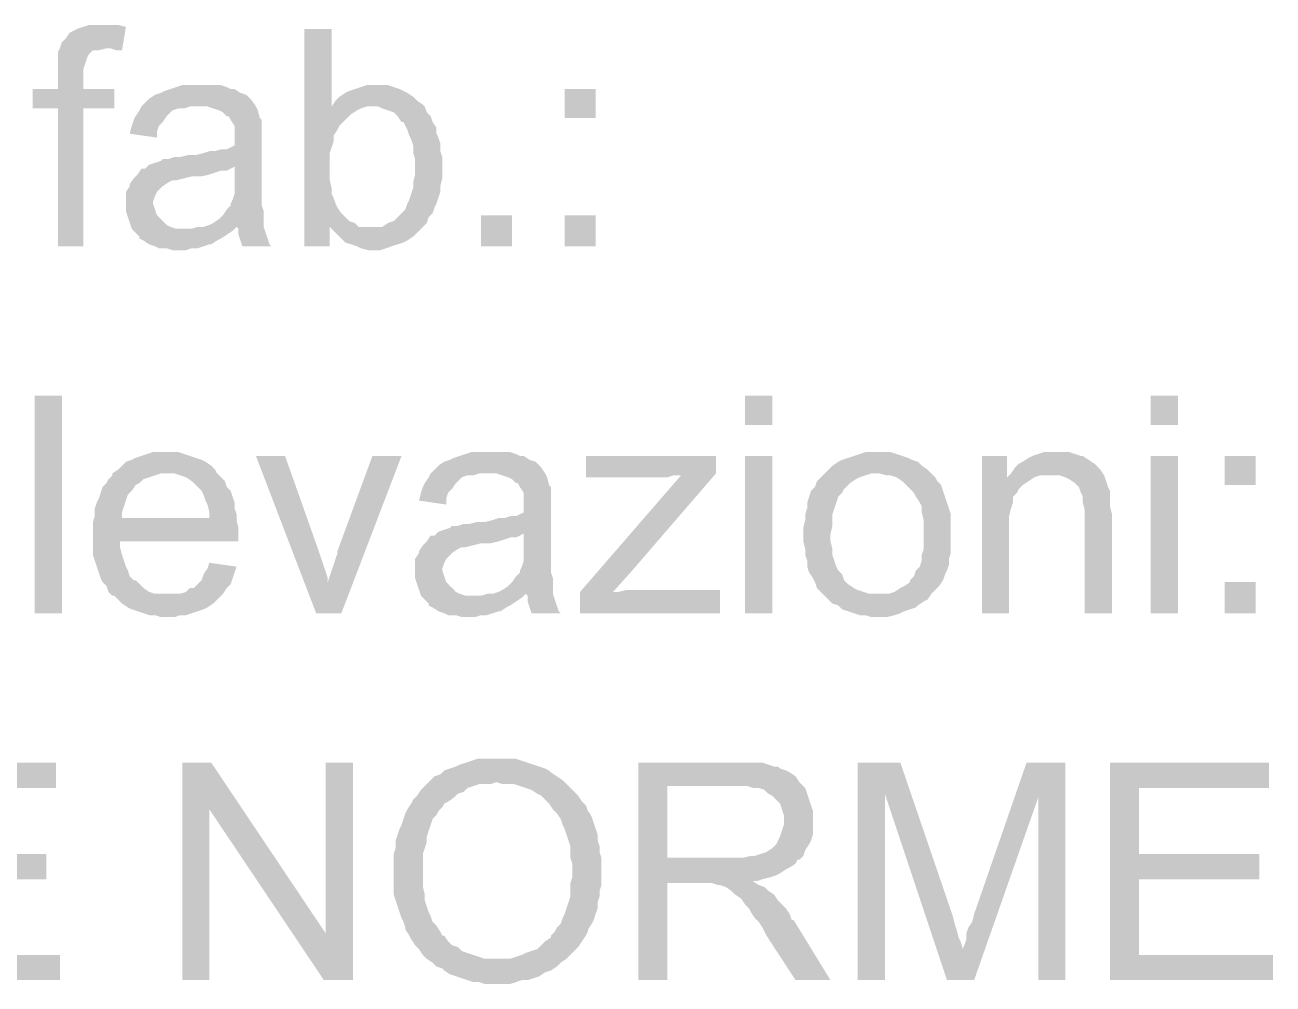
# Model space of a CAD drawing. Header units: millimetres. Extents: x -35.3 to 0.3, y 0.4 to 20.6.
# Drawn here: x -32.48 to -31.944, y 8.877 to 9.289 of the extents above; entities that cross this region are included whole.
import ezdxf

# ---------------------------------------------------------------- set-up
doc = ezdxf.new("R2010")
doc.units = ezdxf.units.MM
doc.layers.add('PDF _Riempimenti solidi', color=7, linetype='Continuous')

msp = doc.modelspace()

# ---------------------------------------------------------------- hatches: boundary and pattern name
at = {"layer": 'PDF _Riempimenti solidi', "transparency": 33554559}
for points in [[(-32.44767, 9.28851), (-32.45267, 9.28851), (-32.45517, 9.28767), (-32.45767, 9.28684), (-32.45933, 9.28601), (-32.461, 9.28517), (-32.46267, 9.28267), (-32.46433, 9.28101), (-32.46517, 9.27851), (-32.4435, 9.27851), (-32.441, 9.27767), (-32.4385, 9.27767), (-32.43683, 9.28767), (-32.44017, 9.28851), (-32.44517, 9.28851)], [(-32.3485, 9.28684), (-32.36017, 9.28684), (-32.36017, 9.19351), (-32.34933, 9.19351), (-32.34933, 9.20184), (-32.33683, 9.20184), (-32.3385, 9.20351), (-32.341, 9.20434), (-32.34433, 9.20767), (-32.346, 9.21017), (-32.34683, 9.21184), (-32.34767, 9.21434), (-32.3485, 9.21601), (-32.3485, 9.21851), (-32.34933, 9.22184), (-32.34933, 9.23351), (-32.3485, 9.23601), (-32.34767, 9.23851), (-32.34767, 9.24101), (-32.346, 9.24351), (-32.34517, 9.24517), (-32.34183, 9.24851), (-32.34017, 9.25017), (-32.33767, 9.25184), (-32.336, 9.25267), (-32.3335, 9.25351), (-32.331, 9.25351), (-32.3485, 9.25351)], [(-32.46517, 9.27851), (-32.466, 9.27684), (-32.466, 9.26101), (-32.47683, 9.26101), (-32.47683, 9.25267), (-32.466, 9.25267), (-32.466, 9.19351), (-32.45517, 9.19351), (-32.45517, 9.25267), (-32.44183, 9.25267), (-32.44183, 9.26101), (-32.45517, 9.26101), (-32.45517, 9.26934), (-32.4535, 9.27434), (-32.45267, 9.27601), (-32.451, 9.27767), (-32.4485, 9.27767), (-32.44517, 9.27851)], [(-32.40433, 9.26267), (-32.41267, 9.26267), (-32.41517, 9.26184), (-32.41767, 9.26101), (-32.42017, 9.26017), (-32.42183, 9.25934), (-32.42433, 9.25851), (-32.42683, 9.25684), (-32.4285, 9.25517), (-32.43017, 9.25351), (-32.40183, 9.25351), (-32.39933, 9.25267), (-32.39683, 9.25184), (-32.39517, 9.25101), (-32.3935, 9.24934), (-32.39267, 9.24934), (-32.39183, 9.24767), (-32.39017, 9.24517), (-32.39017, 9.23684), (-32.39183, 9.23601), (-32.3935, 9.23517), (-32.396, 9.23517), (-32.3985, 9.23434), (-32.401, 9.23434), (-32.4035, 9.23351), (-32.40683, 9.23267), (-32.41017, 9.23267), (-32.4135, 9.23184), (-32.416, 9.23184), (-32.4185, 9.23101), (-32.421, 9.23101), (-32.42183, 9.23017), (-32.42433, 9.22934), (-32.42683, 9.22851), (-32.39017, 9.22767), (-32.39017, 9.21601), (-32.391, 9.21351), (-32.39183, 9.21184), (-32.39183, 9.21101), (-32.3935, 9.20934), (-32.39517, 9.20684), (-32.39683, 9.20517), (-32.39933, 9.20351), (-32.401, 9.20267), (-32.4035, 9.20184), (-32.38933, 9.20184), (-32.3885, 9.20101), (-32.3885, 9.19851), (-32.38767, 9.19601), (-32.38683, 9.19351), (-32.37433, 9.19351), (-32.37517, 9.19434), (-32.376, 9.19684), (-32.37683, 9.19934), (-32.37767, 9.20184), (-32.37767, 9.20851), (-32.3785, 9.21101), (-32.3785, 9.24767), (-32.37933, 9.24851), (-32.38017, 9.25184), (-32.381, 9.25351), (-32.38267, 9.25601), (-32.3835, 9.25684), (-32.38517, 9.25851), (-32.38767, 9.25934), (-32.39017, 9.26101), (-32.39183, 9.26101), (-32.3935, 9.26184), (-32.396, 9.26267), (-32.40183, 9.26267)], [(-32.33017, 9.26267), (-32.3335, 9.26267), (-32.336, 9.26184), (-32.3385, 9.26101), (-32.341, 9.26017), (-32.34267, 9.25934), (-32.34517, 9.25767), (-32.34683, 9.25601), (-32.3485, 9.25351), (-32.3285, 9.25351), (-32.32683, 9.25267), (-32.32433, 9.25184), (-32.32183, 9.25101), (-32.32017, 9.24934), (-32.3185, 9.24684), (-32.31767, 9.24684), (-32.316, 9.24351), (-32.31517, 9.24101), (-32.31433, 9.23934), (-32.3135, 9.23684), (-32.3135, 9.23351), (-32.31267, 9.23101), (-32.31267, 9.22434), (-32.3135, 9.22101), (-32.3135, 9.21851), (-32.31433, 9.21601), (-32.31517, 9.21351), (-32.316, 9.21184), (-32.31683, 9.20934), (-32.32017, 9.20601), (-32.32183, 9.20434), (-32.32433, 9.20351), (-32.32683, 9.20184), (-32.331, 9.20184), (-32.34767, 9.20017), (-32.346, 9.19851), (-32.34267, 9.19517), (-32.34017, 9.19434), (-32.33767, 9.19351), (-32.336, 9.19267), (-32.33267, 9.19184), (-32.32767, 9.19184), (-32.32517, 9.19267), (-32.32267, 9.19351), (-32.32017, 9.19434), (-32.31767, 9.19517), (-32.316, 9.19601), (-32.3135, 9.19767), (-32.31183, 9.19934), (-32.30933, 9.20184), (-32.30767, 9.20351), (-32.30683, 9.20601), (-32.30517, 9.20767), (-32.30433, 9.21017), (-32.3035, 9.21184), (-32.30267, 9.21434), (-32.30183, 9.21684), (-32.30183, 9.21934), (-32.301, 9.22267), (-32.301, 9.23184), (-32.30183, 9.23434), (-32.30183, 9.23767), (-32.30267, 9.24017), (-32.3035, 9.24184), (-32.3035, 9.24434), (-32.30517, 9.24684), (-32.306, 9.24934), (-32.30767, 9.25101), (-32.3085, 9.25351), (-32.30933, 9.25434), (-32.31183, 9.25601), (-32.3135, 9.25767), (-32.316, 9.25934), (-32.31767, 9.26017), (-32.31933, 9.26101), (-32.32183, 9.26184), (-32.32433, 9.26267), (-32.32683, 9.26267)], [(-32.23517, 9.24851), (-32.23517, 9.26101), (-32.2485, 9.26101), (-32.2485, 9.24851)], [(-32.43017, 9.25351), (-32.431, 9.25184), (-32.43267, 9.24934), (-32.4335, 9.24767), (-32.43433, 9.24517), (-32.43517, 9.24184), (-32.4235, 9.24017), (-32.4235, 9.24267), (-32.42267, 9.24517), (-32.421, 9.24684), (-32.41933, 9.24934), (-32.4185, 9.25017), (-32.41683, 9.25184), (-32.41433, 9.25267), (-32.41183, 9.25267), (-32.40933, 9.25351), (-32.406, 9.25351)], [(-32.42683, 9.22851), (-32.4285, 9.22684), (-32.43017, 9.22684), (-32.43183, 9.22434), (-32.4335, 9.22267), (-32.43517, 9.22017), (-32.43517, 9.21934), (-32.43683, 9.21684), (-32.43683, 9.20851), (-32.436, 9.20601), (-32.43433, 9.20101), (-32.43267, 9.19934), (-32.431, 9.19767), (-32.431, 9.19684), (-32.42933, 9.19601), (-32.42683, 9.19434), (-32.42433, 9.19351), (-32.42267, 9.19267), (-32.41933, 9.19267), (-32.41683, 9.19184), (-32.411, 9.19184), (-32.4085, 9.19267), (-32.406, 9.19267), (-32.4035, 9.19351), (-32.401, 9.19434), (-32.40017, 9.19434), (-32.39767, 9.19601), (-32.396, 9.19684), (-32.3935, 9.19851), (-32.391, 9.20017), (-32.411, 9.20101), (-32.41517, 9.20101), (-32.41767, 9.20184), (-32.41933, 9.20267), (-32.42183, 9.20517), (-32.4235, 9.20684), (-32.42433, 9.20934), (-32.42517, 9.21184), (-32.42517, 9.21267), (-32.42433, 9.21517), (-32.4235, 9.21684), (-32.42267, 9.21767), (-32.421, 9.21934), (-32.4185, 9.22101), (-32.41683, 9.22184), (-32.41517, 9.22184), (-32.41183, 9.22267), (-32.4085, 9.22351), (-32.40433, 9.22351), (-32.401, 9.22434), (-32.3985, 9.22517), (-32.396, 9.22601), (-32.3935, 9.22601), (-32.39017, 9.22767)], [(-32.271, 9.19351), (-32.271, 9.20684), (-32.28433, 9.20684), (-32.28433, 9.19351)], [(-32.23517, 9.19351), (-32.23517, 9.20684), (-32.2485, 9.20684), (-32.2485, 9.19351)], [(-32.4035, 9.20184), (-32.406, 9.20184), (-32.4085, 9.20101), (-32.411, 9.20101), (-32.391, 9.20017), (-32.38933, 9.20184)], [(-32.33683, 9.20184), (-32.34933, 9.20184), (-32.34767, 9.20017), (-32.331, 9.20184), (-32.33433, 9.20184)], [(-32.46433, 9.03601), (-32.46433, 9.12934), (-32.476, 9.12934), (-32.476, 9.03601)], [(-32.15933, 9.11684), (-32.15933, 9.12934), (-32.171, 9.12934), (-32.171, 9.11684)], [(-31.98517, 9.11684), (-31.98517, 9.12934), (-31.99684, 9.12934), (-31.99684, 9.11684)], [(-32.41933, 9.10517), (-32.42517, 9.10517), (-32.42767, 9.10434), (-32.43267, 9.10267), (-32.43433, 9.10184), (-32.43683, 9.10101), (-32.4385, 9.09934), (-32.44017, 9.09767), (-32.44267, 9.09601), (-32.416, 9.09601), (-32.4135, 9.09517), (-32.411, 9.09434), (-32.4085, 9.09267), (-32.40683, 9.09101), (-32.40517, 9.08934), (-32.40433, 9.08851), (-32.4035, 9.08684), (-32.40267, 9.08434), (-32.40183, 9.08267), (-32.401, 9.07934), (-32.401, 9.07684), (-32.4385, 9.07684), (-32.38933, 9.07601), (-32.38933, 9.07851), (-32.39017, 9.08101), (-32.39017, 9.08351), (-32.39183, 9.08851), (-32.3935, 9.09017), (-32.39433, 9.09267), (-32.39767, 9.09601), (-32.3985, 9.09767), (-32.40017, 9.09934), (-32.40267, 9.10101), (-32.40433, 9.10184), (-32.40683, 9.10267), (-32.41183, 9.10434), (-32.41433, 9.10517), (-32.41683, 9.10517)], [(-32.28017, 9.10517), (-32.2885, 9.10517), (-32.2935, 9.10351), (-32.296, 9.10267), (-32.29767, 9.10184), (-32.30017, 9.10101), (-32.30267, 9.09934), (-32.30433, 9.09767), (-32.306, 9.09601), (-32.27767, 9.09601), (-32.27517, 9.09517), (-32.27267, 9.09434), (-32.271, 9.09351), (-32.26933, 9.09184), (-32.2685, 9.09184), (-32.26767, 9.09017), (-32.266, 9.08767), (-32.266, 9.07934), (-32.26933, 9.07767), (-32.27183, 9.07767), (-32.27433, 9.07684), (-32.27683, 9.07684), (-32.27933, 9.07601), (-32.28267, 9.07517), (-32.286, 9.07517), (-32.28933, 9.07434), (-32.29183, 9.07434), (-32.29433, 9.07351), (-32.29683, 9.07351), (-32.29767, 9.07267), (-32.30017, 9.07184), (-32.30267, 9.07101), (-32.266, 9.07017), (-32.266, 9.05851), (-32.26683, 9.05601), (-32.26767, 9.05434), (-32.26767, 9.05351), (-32.26933, 9.05184), (-32.271, 9.04934), (-32.27267, 9.04767), (-32.27517, 9.04601), (-32.27683, 9.04517), (-32.27933, 9.04434), (-32.26517, 9.04434), (-32.26433, 9.04351), (-32.26433, 9.04101), (-32.2635, 9.03851), (-32.26267, 9.03601), (-32.25017, 9.03601), (-32.251, 9.03684), (-32.2535, 9.04434), (-32.2535, 9.05101), (-32.25433, 9.05351), (-32.25433, 9.09017), (-32.25517, 9.09101), (-32.256, 9.09434), (-32.25683, 9.09601), (-32.2585, 9.09851), (-32.261, 9.10101), (-32.2635, 9.10184), (-32.266, 9.10351), (-32.26767, 9.10351), (-32.26933, 9.10434), (-32.27183, 9.10517), (-32.27767, 9.10517)], [(-32.11433, 9.10517), (-32.11933, 9.10517), (-32.12183, 9.10434), (-32.12683, 9.10267), (-32.12933, 9.10184), (-32.131, 9.10101), (-32.1335, 9.09934), (-32.13683, 9.09601), (-32.1135, 9.09601), (-32.11017, 9.09517), (-32.1085, 9.09517), (-32.106, 9.09434), (-32.1035, 9.09267), (-32.10183, 9.09101), (-32.10017, 9.08934), (-32.0985, 9.08767), (-32.09767, 9.08601), (-32.096, 9.08351), (-32.09517, 9.08184), (-32.09517, 9.07934), (-32.09433, 9.07601), (-32.09433, 9.06351), (-32.09517, 9.06101), (-32.09517, 9.05851), (-32.096, 9.05601), (-32.09767, 9.05434), (-32.0985, 9.05184), (-32.10017, 9.05017), (-32.10017, 9.04934), (-32.10267, 9.04767), (-32.10433, 9.04684), (-32.10683, 9.04517), (-32.10933, 9.04434), (-32.11433, 9.04434), (-32.13683, 9.04351), (-32.1335, 9.04017), (-32.131, 9.03934), (-32.12933, 9.03767), (-32.12683, 9.03684), (-32.12183, 9.03517), (-32.11933, 9.03517), (-32.11683, 9.03434), (-32.11017, 9.03434), (-32.10683, 9.03517), (-32.10433, 9.03601), (-32.10267, 9.03684), (-32.10017, 9.03767), (-32.09767, 9.03851), (-32.09683, 9.03934), (-32.09433, 9.04101), (-32.09267, 9.04184), (-32.091, 9.04434), (-32.08767, 9.04767), (-32.086, 9.05017), (-32.08517, 9.05267), (-32.08433, 9.05434), (-32.0835, 9.05684), (-32.0835, 9.05934), (-32.08267, 9.06184), (-32.08267, 9.07851), (-32.0835, 9.08101), (-32.08433, 9.08351), (-32.086, 9.08851), (-32.08683, 9.09101), (-32.0885, 9.09267), (-32.08933, 9.09434), (-32.091, 9.09601), (-32.09267, 9.09767), (-32.09517, 9.09934), (-32.09683, 9.10101), (-32.09933, 9.10184), (-32.101, 9.10267), (-32.106, 9.10434), (-32.1085, 9.10517), (-32.111, 9.10517)], [(-32.03683, 9.10517), (-32.04267, 9.10517), (-32.04517, 9.10434), (-32.04767, 9.10351), (-32.04933, 9.10267), (-32.05183, 9.10101), (-32.0535, 9.10017), (-32.05517, 9.09851), (-32.05683, 9.09601), (-32.03933, 9.09517), (-32.036, 9.09517), (-32.0335, 9.09434), (-32.03183, 9.09351), (-32.02933, 9.09184), (-32.02767, 9.09017), (-32.02683, 9.08767), (-32.026, 9.08601), (-32.026, 9.08351), (-32.02517, 9.08017), (-32.02517, 9.03601), (-32.0135, 9.03601), (-32.0135, 9.07851), (-32.01433, 9.08184), (-32.01433, 9.08851), (-32.01517, 9.09017), (-32.016, 9.09267), (-32.01683, 9.09517), (-32.0185, 9.09767), (-32.01933, 9.09851), (-32.021, 9.10017), (-32.0235, 9.10184), (-32.026, 9.10351), (-32.02683, 9.10351), (-32.02933, 9.10434), (-32.03183, 9.10517), (-32.03433, 9.10517)], [(-32.3685, 9.10351), (-32.381, 9.10351), (-32.35517, 9.03601), (-32.35017, 9.04934), (-32.35017, 9.05101), (-32.35267, 9.05851), (-32.3535, 9.06101), (-32.35433, 9.06351)], [(-32.3185, 9.10351), (-32.331, 9.10351), (-32.346, 9.06267), (-32.346, 9.06184), (-32.34683, 9.05934), (-32.34767, 9.05684), (-32.3485, 9.05434), (-32.35017, 9.04934), (-32.35517, 9.03601), (-32.34433, 9.03601)], [(-32.1835, 9.10351), (-32.23933, 9.10351), (-32.23933, 9.09434), (-32.20433, 9.09434), (-32.20183, 9.09517), (-32.1985, 9.09517), (-32.1835, 9.09601)], [(-32.15933, 9.03601), (-32.15933, 9.10351), (-32.171, 9.10351), (-32.171, 9.03601)], [(-32.0585, 9.10351), (-32.06933, 9.10351), (-32.06933, 9.03601), (-32.05767, 9.03601), (-32.05767, 9.07767), (-32.05683, 9.08101), (-32.056, 9.08351), (-32.056, 9.08601), (-32.05433, 9.08767), (-32.0535, 9.08934), (-32.05183, 9.09101), (-32.04933, 9.09267), (-32.04683, 9.09434), (-32.0585, 9.09434)], [(-31.98517, 9.03601), (-31.98517, 9.10351), (-31.99684, 9.10351), (-31.99684, 9.03601)], [(-31.95183, 9.09101), (-31.95183, 9.10351), (-31.96517, 9.10351), (-31.96517, 9.09101)], [(-32.44267, 9.09601), (-32.44267, 9.09517), (-32.44433, 9.09351), (-32.44517, 9.09184), (-32.44683, 9.09017), (-32.4485, 9.08517), (-32.44933, 9.08351), (-32.45017, 9.08101), (-32.45017, 9.07767), (-32.451, 9.07517), (-32.451, 9.06101), (-32.45017, 9.05851), (-32.44767, 9.05101), (-32.44683, 9.04934), (-32.44517, 9.04767), (-32.44433, 9.04517), (-32.44267, 9.04351), (-32.4185, 9.04434), (-32.42433, 9.04434), (-32.42683, 9.04517), (-32.42933, 9.04684), (-32.431, 9.04851), (-32.43267, 9.05017), (-32.4335, 9.05017), (-32.43517, 9.05184), (-32.436, 9.05434), (-32.43683, 9.05601), (-32.43767, 9.05851), (-32.4385, 9.06101), (-32.43933, 9.06434), (-32.43933, 9.06684), (-32.3885, 9.06684), (-32.3885, 9.07267), (-32.38933, 9.07601), (-32.4385, 9.07684), (-32.4385, 9.07934), (-32.43767, 9.08184), (-32.43683, 9.08434), (-32.436, 9.08684), (-32.43433, 9.08851), (-32.43267, 9.09101), (-32.431, 9.09184), (-32.42933, 9.09351), (-32.42433, 9.09517), (-32.42183, 9.09601), (-32.41933, 9.09601)], [(-32.306, 9.09601), (-32.30683, 9.09434), (-32.3085, 9.09184), (-32.30933, 9.09017), (-32.31017, 9.08767), (-32.311, 9.08434), (-32.29933, 9.08267), (-32.29933, 9.08517), (-32.2985, 9.08767), (-32.29683, 9.08934), (-32.29517, 9.09184), (-32.29267, 9.09434), (-32.29017, 9.09517), (-32.28767, 9.09517), (-32.28517, 9.09601), (-32.28183, 9.09601)], [(-32.1835, 9.09601), (-32.1985, 9.09517), (-32.24183, 9.04517), (-32.24183, 9.03601), (-32.22767, 9.04517), (-32.22017, 9.05351)], [(-32.13683, 9.09601), (-32.14017, 9.09267), (-32.141, 9.09017), (-32.14267, 9.08851), (-32.14433, 9.08351), (-32.14433, 9.08101), (-32.14517, 9.07851), (-32.14517, 9.07601), (-32.146, 9.07267), (-32.146, 9.06684), (-32.14517, 9.06351), (-32.14517, 9.06101), (-32.14433, 9.05851), (-32.14433, 9.05601), (-32.1435, 9.05351), (-32.14183, 9.05101), (-32.141, 9.04934), (-32.14017, 9.04684), (-32.13683, 9.04351), (-32.11433, 9.04434), (-32.11767, 9.04434), (-32.12017, 9.04517), (-32.12267, 9.04601), (-32.12433, 9.04684), (-32.12683, 9.04851), (-32.1285, 9.05017), (-32.12933, 9.05267), (-32.131, 9.05434), (-32.13183, 9.05601), (-32.13267, 9.05851), (-32.1335, 9.06101), (-32.1335, 9.06351), (-32.13433, 9.06684), (-32.13433, 9.07017), (-32.1335, 9.07351), (-32.1335, 9.07851), (-32.13267, 9.08101), (-32.13183, 9.08351), (-32.131, 9.08601), (-32.12933, 9.08767), (-32.1285, 9.08934), (-32.12767, 9.09017), (-32.126, 9.09184), (-32.1235, 9.09351), (-32.12183, 9.09434), (-32.11933, 9.09517), (-32.11683, 9.09601), (-32.11433, 9.09601)], [(-32.05683, 9.09601), (-32.0585, 9.09434), (-32.04683, 9.09434), (-32.04433, 9.09517), (-32.03933, 9.09517)], [(-32.30267, 9.07101), (-32.30433, 9.06934), (-32.306, 9.06934), (-32.30767, 9.06684), (-32.30933, 9.06517), (-32.311, 9.06267), (-32.311, 9.06184), (-32.31267, 9.05934), (-32.31267, 9.05101), (-32.31183, 9.04851), (-32.311, 9.04601), (-32.31017, 9.04351), (-32.30683, 9.04017), (-32.30683, 9.03934), (-32.30517, 9.03851), (-32.30267, 9.03684), (-32.30017, 9.03601), (-32.2985, 9.03517), (-32.29517, 9.03517), (-32.29267, 9.03434), (-32.28683, 9.03434), (-32.28433, 9.03517), (-32.28183, 9.03517), (-32.27933, 9.03601), (-32.27683, 9.03684), (-32.276, 9.03684), (-32.2735, 9.03851), (-32.27183, 9.03934), (-32.26933, 9.04101), (-32.26683, 9.04267), (-32.28683, 9.04351), (-32.291, 9.04351), (-32.2935, 9.04434), (-32.29517, 9.04517), (-32.29683, 9.04684), (-32.29767, 9.04767), (-32.29933, 9.04934), (-32.301, 9.05434), (-32.301, 9.05517), (-32.30017, 9.05767), (-32.29933, 9.05934), (-32.2985, 9.06017), (-32.29683, 9.06184), (-32.29433, 9.06351), (-32.29267, 9.06434), (-32.291, 9.06434), (-32.28433, 9.06601), (-32.28017, 9.06601), (-32.27683, 9.06684), (-32.27433, 9.06767), (-32.27183, 9.06851), (-32.26933, 9.06851), (-32.26767, 9.06934), (-32.266, 9.07017)], [(-32.401, 9.05767), (-32.40183, 9.05517), (-32.4035, 9.05267), (-32.40433, 9.05017), (-32.406, 9.04851), (-32.40767, 9.04684), (-32.40933, 9.04684), (-32.411, 9.04517), (-32.4135, 9.04434), (-32.4185, 9.04434), (-32.44267, 9.04351), (-32.44183, 9.04351), (-32.4385, 9.04017), (-32.436, 9.03851), (-32.43433, 9.03767), (-32.43183, 9.03684), (-32.42933, 9.03601), (-32.42683, 9.03517), (-32.42433, 9.03517), (-32.42183, 9.03434), (-32.416, 9.03434), (-32.4135, 9.03517), (-32.411, 9.03517), (-32.4085, 9.03601), (-32.4035, 9.03767), (-32.40183, 9.03851), (-32.39933, 9.04017), (-32.39683, 9.04267), (-32.39517, 9.04434), (-32.3935, 9.04684), (-32.39183, 9.04851), (-32.391, 9.05101), (-32.39017, 9.05351), (-32.38933, 9.05601)], [(-32.18183, 9.04601), (-32.22183, 9.04601), (-32.22517, 9.04517), (-32.22767, 9.04517), (-32.24183, 9.03601), (-32.18183, 9.03601)], [(-31.95183, 9.03601), (-31.95183, 9.04934), (-31.96517, 9.04934), (-31.96517, 9.03601)], [(-32.27933, 9.04434), (-32.28183, 9.04434), (-32.28433, 9.04351), (-32.28683, 9.04351), (-32.26683, 9.04267), (-32.26517, 9.04434)], [(-32.46683, 8.97184), (-32.53517, 8.97184), (-32.53517, 8.87851), (-32.46517, 8.87851), (-32.46517, 8.88934), (-32.52267, 8.88934), (-32.52267, 8.92184), (-32.471, 8.92184), (-32.471, 8.93267), (-32.52267, 8.93267), (-32.52267, 8.96101), (-32.46683, 8.96101)], [(-32.40017, 8.97184), (-32.41267, 8.97184), (-32.41267, 8.87851), (-32.401, 8.87851), (-32.401, 8.95184)], [(-32.40017, 8.97184), (-32.401, 8.95184), (-32.35183, 8.87851), (-32.351, 8.89851)], [(-32.33933, 8.97184), (-32.351, 8.97184), (-32.351, 8.89851), (-32.35183, 8.87851), (-32.33933, 8.87851)], [(-32.27767, 8.97351), (-32.286, 8.97351), (-32.2885, 8.97267), (-32.2935, 8.97101), (-32.29517, 8.97017), (-32.30017, 8.96851), (-32.30183, 8.96684), (-32.30433, 8.96601), (-32.306, 8.96434), (-32.27767, 8.96351), (-32.27517, 8.96267), (-32.27017, 8.96267), (-32.26767, 8.96184), (-32.26517, 8.96101), (-32.26267, 8.96017), (-32.26017, 8.95851), (-32.2585, 8.95767), (-32.25517, 8.95434), (-32.2535, 8.95184), (-32.25183, 8.95017), (-32.25017, 8.94767), (-32.24933, 8.94517), (-32.2485, 8.94351), (-32.246, 8.93601), (-32.246, 8.93101), (-32.24517, 8.92851), (-32.24517, 8.92267), (-32.246, 8.92017), (-32.246, 8.91434), (-32.2485, 8.90684), (-32.24933, 8.90517), (-32.25017, 8.90267), (-32.25183, 8.90101), (-32.25267, 8.89934), (-32.25433, 8.89767), (-32.25433, 8.89684), (-32.25683, 8.89517), (-32.2585, 8.89351), (-32.26017, 8.89184), (-32.26267, 8.89101), (-32.26517, 8.89017), (-32.26683, 8.88934), (-32.26933, 8.88851), (-32.27183, 8.88767), (-32.27767, 8.88767), (-32.24767, 8.88767), (-32.24433, 8.89101), (-32.24267, 8.89267), (-32.241, 8.89517), (-32.23933, 8.89767), (-32.2385, 8.89934), (-32.2385, 8.90017), (-32.23683, 8.90267), (-32.236, 8.90434), (-32.23517, 8.90684), (-32.23433, 8.90934), (-32.23433, 8.91184), (-32.2335, 8.91434), (-32.2335, 8.91684), (-32.23267, 8.91934), (-32.23267, 8.93101), (-32.2335, 8.93351), (-32.2335, 8.93601), (-32.23433, 8.93851), (-32.23433, 8.94101), (-32.23517, 8.94351), (-32.236, 8.94601), (-32.23683, 8.94851), (-32.23767, 8.95017), (-32.2385, 8.95101), (-32.23933, 8.95351), (-32.241, 8.95517), (-32.24267, 8.95767), (-32.24433, 8.95934), (-32.24767, 8.96267), (-32.24933, 8.96434), (-32.25183, 8.96601), (-32.25433, 8.96767), (-32.25517, 8.96851), (-32.25683, 8.96934), (-32.25933, 8.97017), (-32.26183, 8.97101), (-32.26683, 8.97267), (-32.26933, 8.97351), (-32.27433, 8.97351)], [(-32.17517, 8.97184), (-32.21683, 8.97184), (-32.21683, 8.87851), (-32.20433, 8.87851), (-32.20433, 8.92017), (-32.19017, 8.92017), (-32.16767, 8.92101), (-32.166, 8.92101), (-32.1635, 8.92184), (-32.16017, 8.92267), (-32.15767, 8.92351), (-32.156, 8.92434), (-32.1535, 8.92601), (-32.15183, 8.92684), (-32.14933, 8.92851), (-32.1485, 8.93017), (-32.14767, 8.93017), (-32.20433, 8.93101), (-32.20433, 8.96184), (-32.17433, 8.96184), (-32.14767, 8.96351), (-32.14933, 8.96601), (-32.15183, 8.96767), (-32.1535, 8.96851), (-32.156, 8.96934), (-32.15683, 8.97017), (-32.1585, 8.97017), (-32.161, 8.97101), (-32.1635, 8.97184), (-32.17183, 8.97184)], [(-32.10433, 8.97184), (-32.12267, 8.97184), (-32.12267, 8.87851), (-32.111, 8.87851), (-32.111, 8.95851)], [(-32.10433, 8.97184), (-32.111, 8.95851), (-32.08433, 8.87851), (-32.07767, 8.89184), (-32.07767, 8.89267), (-32.0785, 8.89517), (-32.07933, 8.89684), (-32.08017, 8.90017), (-32.081, 8.90267), (-32.08183, 8.90601)], [(-32.0335, 8.97184), (-32.05017, 8.97184), (-32.07267, 8.90684), (-32.0735, 8.90351), (-32.07517, 8.90101), (-32.076, 8.89851), (-32.076, 8.89601), (-32.07683, 8.89351), (-32.07767, 8.89184), (-32.08433, 8.87851), (-32.07267, 8.87851), (-32.04517, 8.95684)], [(-32.0335, 8.97184), (-32.04517, 8.95684), (-32.04517, 8.87851), (-32.0335, 8.87851)], [(-31.946, 8.97184), (-32.01433, 8.97184), (-32.01433, 8.87851), (-31.94433, 8.87851), (-31.94433, 8.88934), (-32.00183, 8.88934), (-32.00183, 8.92184), (-31.95017, 8.92184), (-31.95017, 8.93267), (-32.00183, 8.93267), (-32.00183, 8.96101), (-31.946, 8.96101)], [(-32.306, 8.96434), (-32.30767, 8.96267), (-32.31017, 8.96017), (-32.31183, 8.95767), (-32.3135, 8.95601), (-32.31433, 8.95434), (-32.316, 8.95184), (-32.31683, 8.95017), (-32.31767, 8.94767), (-32.3185, 8.94517), (-32.31933, 8.94351), (-32.32017, 8.94101), (-32.321, 8.93851), (-32.321, 8.93517), (-32.32183, 8.93267), (-32.32183, 8.91517), (-32.32017, 8.91017), (-32.31933, 8.90767), (-32.3185, 8.90517), (-32.31767, 8.90351), (-32.31683, 8.90101), (-32.31683, 8.90017), (-32.31517, 8.89767), (-32.31433, 8.89601), (-32.31267, 8.89351), (-32.311, 8.89184), (-32.30933, 8.88934), (-32.30767, 8.88767), (-32.30517, 8.88601), (-32.3035, 8.88434), (-32.301, 8.88351), (-32.30017, 8.88267), (-32.29767, 8.88101), (-32.29517, 8.88017), (-32.29267, 8.87934), (-32.29017, 8.87851), (-32.28767, 8.87767), (-32.28517, 8.87767), (-32.28267, 8.87684), (-32.27183, 8.87684), (-32.26933, 8.87767), (-32.26683, 8.87851), (-32.26433, 8.87851), (-32.26183, 8.87934), (-32.25933, 8.88017), (-32.25683, 8.88184), (-32.25433, 8.88267), (-32.25183, 8.88434), (-32.25017, 8.88601), (-32.24767, 8.88767), (-32.28267, 8.88767), (-32.28767, 8.88934), (-32.29017, 8.89017), (-32.29267, 8.89101), (-32.29433, 8.89267), (-32.29683, 8.89351), (-32.2985, 8.89517), (-32.30017, 8.89767), (-32.301, 8.89767), (-32.30183, 8.89934), (-32.3035, 8.90184), (-32.30517, 8.90351), (-32.306, 8.90601), (-32.30683, 8.90767), (-32.3085, 8.91267), (-32.3085, 8.91517), (-32.30933, 8.91851), (-32.30933, 8.93267), (-32.30767, 8.93767), (-32.30767, 8.94017), (-32.30683, 8.94267), (-32.306, 8.94517), (-32.30517, 8.94767), (-32.3035, 8.94934), (-32.30267, 8.95101), (-32.301, 8.95267), (-32.30017, 8.95434), (-32.2985, 8.95517), (-32.296, 8.95684), (-32.29433, 8.95851), (-32.29183, 8.95934), (-32.29017, 8.96101), (-32.28767, 8.96184), (-32.28517, 8.96267), (-32.28017, 8.96267), (-32.27767, 8.96351)], [(-32.14767, 8.96351), (-32.17433, 8.96184), (-32.17017, 8.96184), (-32.16767, 8.96101), (-32.16517, 8.96101), (-32.16267, 8.96017), (-32.161, 8.95851), (-32.15933, 8.95767), (-32.15767, 8.95601), (-32.156, 8.95434), (-32.15433, 8.94934), (-32.15433, 8.94517), (-32.156, 8.94017), (-32.15767, 8.93684), (-32.15933, 8.93517), (-32.16183, 8.93351), (-32.16433, 8.93267), (-32.16683, 8.93184), (-32.1685, 8.93184), (-32.17183, 8.93101), (-32.20433, 8.93101), (-32.14767, 8.93017), (-32.146, 8.93184), (-32.14517, 8.93434), (-32.1435, 8.93684), (-32.14267, 8.93851), (-32.14183, 8.94101), (-32.14183, 8.95101), (-32.14433, 8.95851), (-32.14517, 8.96101), (-32.146, 8.96184)], [(-32.16767, 8.92101), (-32.19017, 8.92017), (-32.18517, 8.92017), (-32.18267, 8.91934), (-32.18183, 8.91934), (-32.17933, 8.91851), (-32.17683, 8.91684), (-32.17517, 8.91517), (-32.17267, 8.91351), (-32.171, 8.91101), (-32.16933, 8.90934), (-32.1685, 8.90767), (-32.16683, 8.90517), (-32.16517, 8.90351), (-32.1635, 8.90101), (-32.16183, 8.89767), (-32.14933, 8.87851), (-32.13433, 8.87851), (-32.15017, 8.90434), (-32.151, 8.90434), (-32.15183, 8.90684), (-32.1535, 8.90934), (-32.15683, 8.91267), (-32.1585, 8.91517), (-32.161, 8.91684), (-32.16267, 8.91851), (-32.16517, 8.91934)]]:
    msp.add_hatch(color=256, dxfattribs=at).paths.add_polyline_path(points)

doc.saveas('drawing.dxf')
